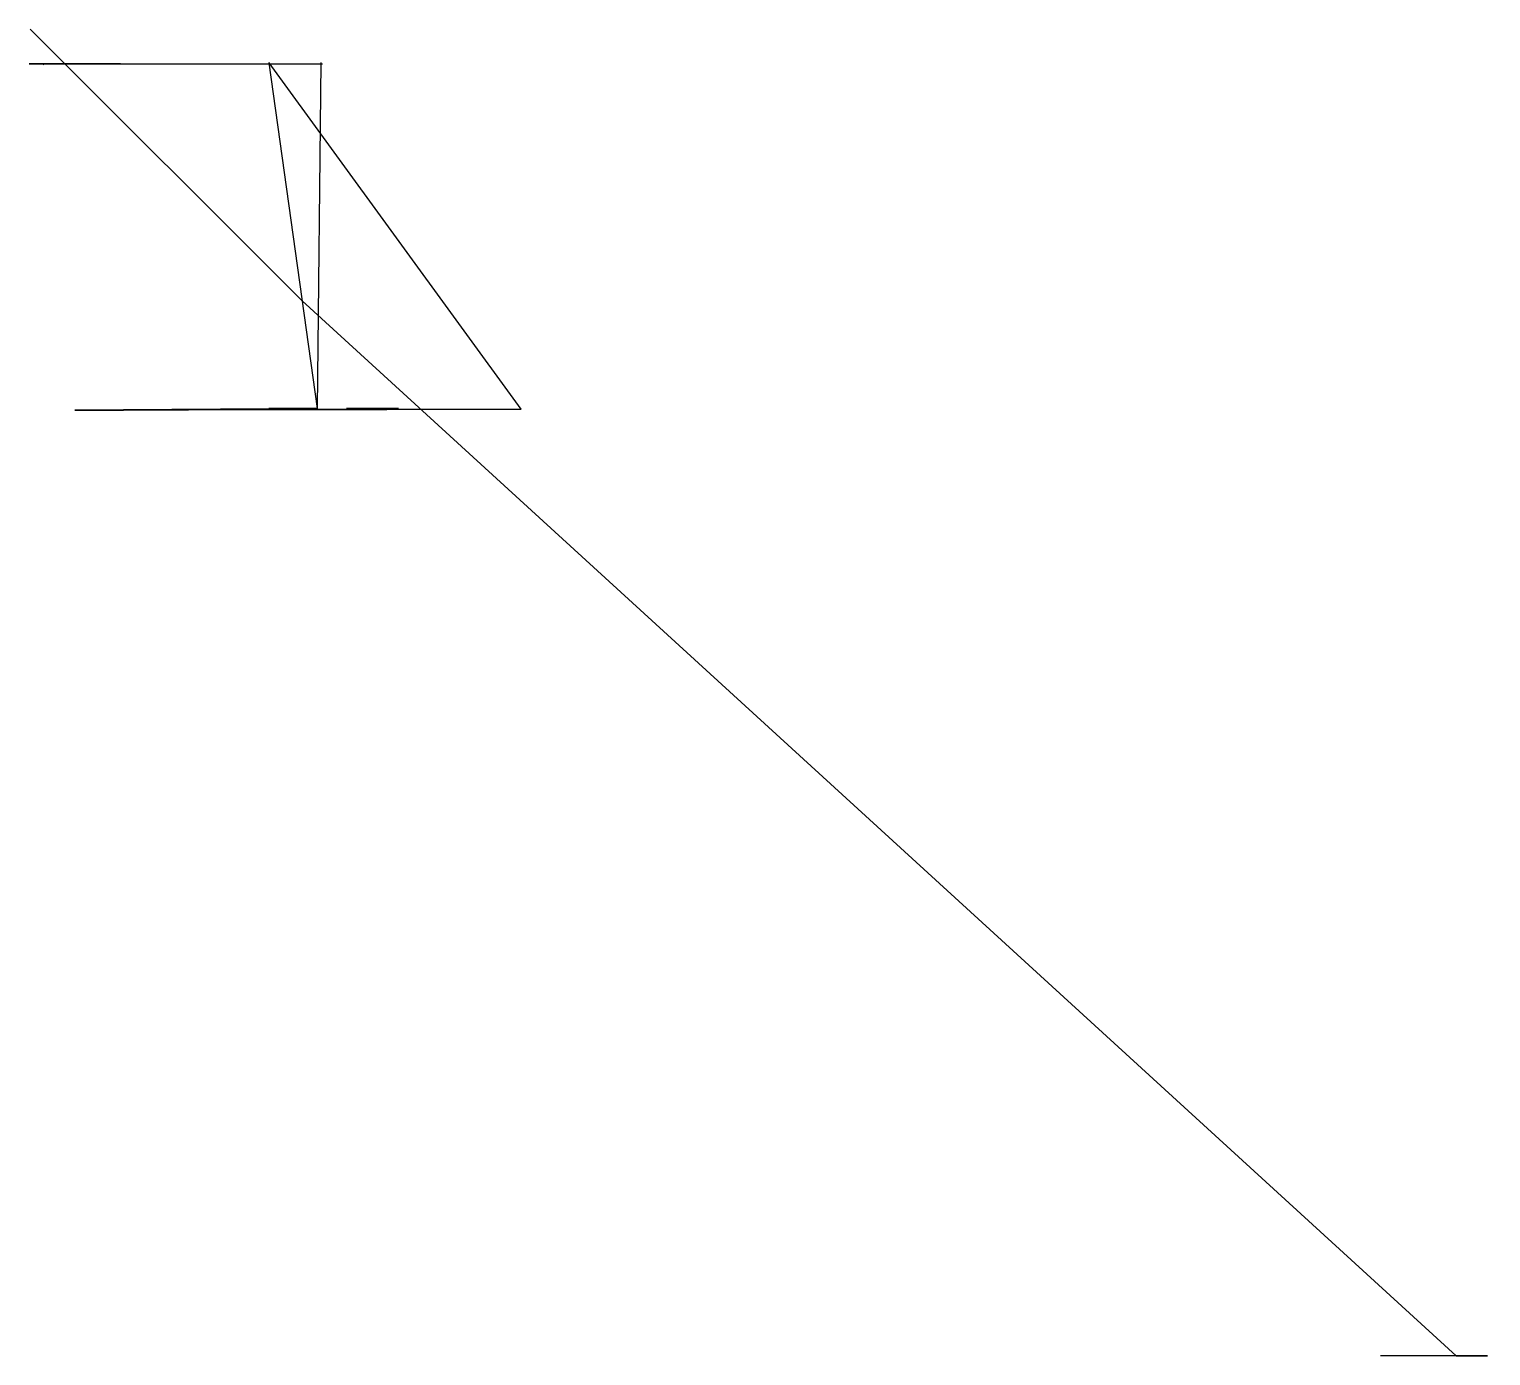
# Model space of a CAD drawing. Header units: inches. Extents: x 211 to 633, y 0 to 383.
import ezdxf

# ---------------------------------------------------------------- set-up
doc = ezdxf.new("R2010")
doc.units = ezdxf.units.IN
doc.header["$MEASUREMENT"] = 0

msp = doc.modelspace()

# ---------------------------------------------------------------- linework, layer by layer
at = {"extrusion": (0, 1, 0)}
for p, q in [((289.77, 304.62, 124.97), (211.26, 383.1, 46.28)), ((214.9, 373.09, 53), (215.19, 372.82, 53.28)), ((224.19, 373.09, 75.81), (224.19, 373.09, 58.36)), ((224.19, 373.09, 75.81), (224.19, 373.09, 56.82)), ((280.41, 373.09, 75.81), (280.18, 373.53, 24)), ((280.18, 373.53, 24), (280.28, 373.43, 10)), ((294.18, 273.53, 24), (280.28, 373.43, 10)), ((352.99, 273.37, 109.57), (280.28, 373.43, 10)), ((295.26, 373.53, 10), (295.26, 373.53, 83.24)), ((289.77, 304.62, 124.97), (622.88, 0, 445.18)), ((224.19, 273.09, 24), (249.97, 273.25, 24)), ((224.19, 273.09, 24), (289.88, 273.25, 93.13)), ((224.19, 273.09, 24), (238.19, 273.09, 24)), ((249.97, 273.25, 24), (289.88, 273.25, 93.13)), ((249.97, 273.25, 24), (314.26, 273.25, 135.36)), ((249.97, 273.25, 24), (314.26, 273.25, 135.36)), ((294.18, 273.53, 24), (268.39, 273.37, 24)), ((268.39, 273.37, 24), (295.26, 273.37, 70.55)), ((268.39, 273.37, 24), (330.61, 273.37, 131.77)), ((268.39, 273.37, 24), (352.99, 273.37, 109.57)), ((330.61, 273.37, 131.77), (352.99, 273.37, 144.69)), ((352.99, 273.37, 144.69), (352.99, 273.37, 109.57)), ((352.99, 273.37, 144.69), (352.99, 273.37, 145.16)), ((352.99, 273.37, 144.69), (352.99, 273.37, 145.16))]:
    msp.add_line(p, q, dxfattribs=at)
for p, q in [((294.18, 273.53, 10), (295.26, 373.53, 10)), ((295.22, 373.53, 10), (295.26, 373.53, 10)), ((294.18, 273.53, 10), (224.19, 273.09, 10)), ((224.19, 273.09, 24), (294.18, 273.53, 24)), ((224.19, 273.09, 10), (224.19, 273.09, 24)), ((294.18, 273.53, 24), (280.18, 273.53, 24)), ((294.18, 273.53, 10), (294.18, 273.53, 24))]:
    msp.add_line(p, q)
for centre, radius in [((-224.19, 43.63, 373.09), 13.19), ((-224.19, 43.63, 373.09), 7.82), ((-310.08, 52.24, 273.53), 7.5)]:
    msp.add_circle(centre, radius, dxfattribs=at)
for centre, radius, start, end in [((-252.3, 65.38, 373.09), 29.98, 20.3559, 159.6441), ((-267.57, 73.09, 373.09), 29.98, 46.6483, 159.6441), ((-615.85, 430.7), 16.1, 115.8925, 336.3704)]:
    msp.add_arc(centre, radius, start, end, dxfattribs=at)

doc.saveas('drawing.dxf')
